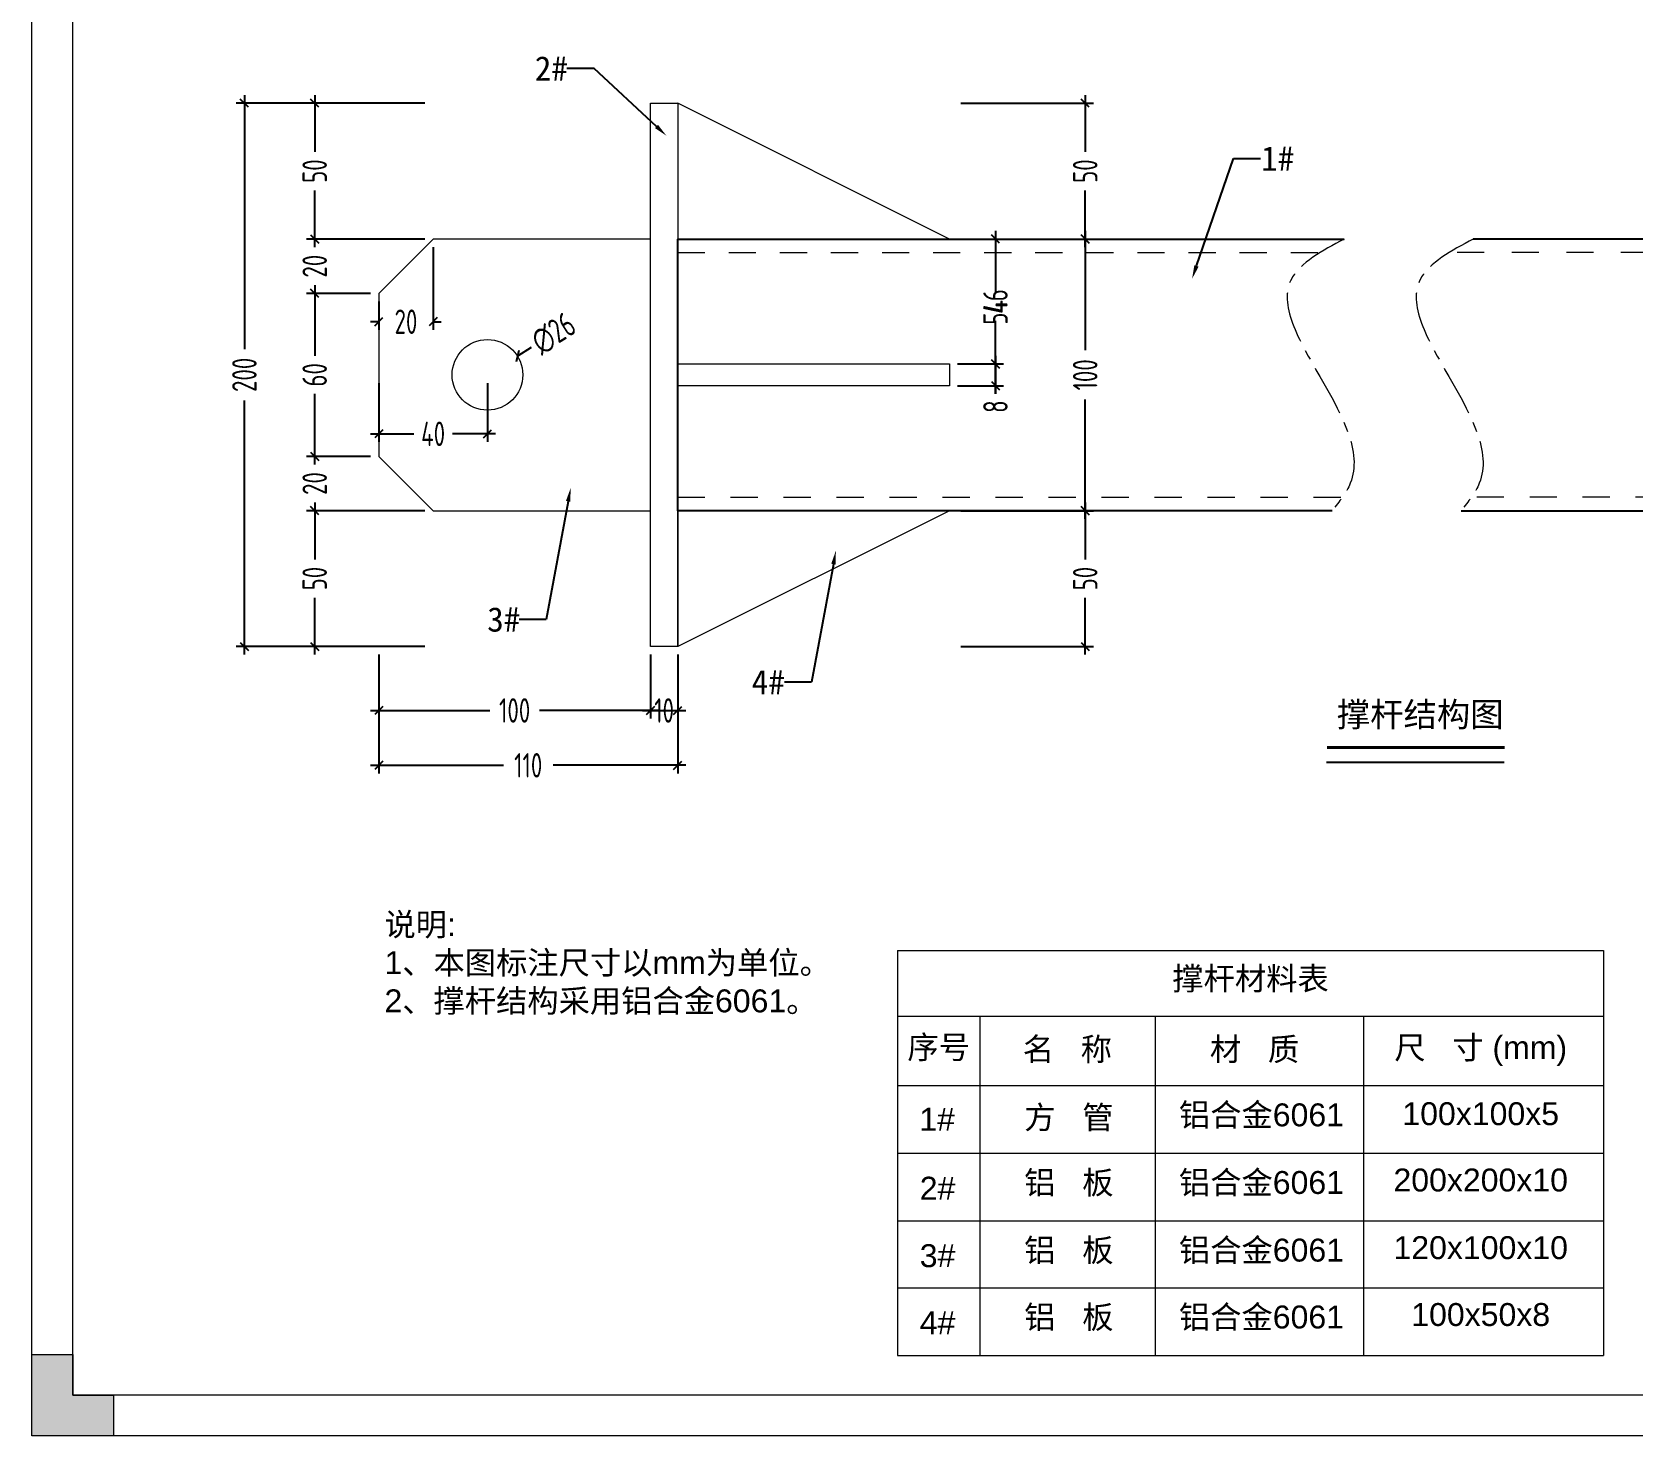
# Model space of a CAD drawing. Header units: millimetres. Extents: x 4 to 2106212, y -117026 to 198097.
# Drawn here: x 2097843 to 2098432, y 189147 to 189664 of the extents above; entities that cross this region are included whole.
import ezdxf
from ezdxf import colors
from ezdxf.entities.mleader import LeaderData, LeaderLine
from ezdxf.math import Vec2, Vec3

# ---------------------------------------------------------------- set-up
doc = ezdxf.new("R2010")
doc.units = ezdxf.units.MM
doc.linetypes.add('CENTER', pattern=[0.6, 0.375, -0.075, 0.075, -0.075])
doc.linetypes.add('CENTER2', pattern=[28.575, 19.05, -3.175, 3.175, -3.175])
for name, color, linetype, lineweight in [('加强板', 140, 'Continuous', 18), ('图框', 7, 'Continuous', 13), ('文本', 3, 'Continuous', 13), ('结构', 4, 'Continuous', 18), ('虚线', 1, 'CENTER2', 0)]:
    doc.layers.add(name, color=color, linetype=linetype, lineweight=lineweight)
doc.layers.add('标注', color=9, linetype='Continuous')
doc.layers.add('粗实线', color=7, linetype='Continuous')
doc.styles.add('Arial', font='arial.ttf')
doc.styles.add('hztxt', font='ros1.shx', dxfattribs={"width": 0.8, "bigfont": 'hztxt.shx'})
doc.dimstyles.new('DIM-3', dxfattribs={"dimscale": 3, "dimtxt": 3, "dimasz": 1, "dimexe": 1, "dimexo": 1, "dimgap": 1, "dimtad": 0, "dimdec": 1, "dimrnd": 0.0005, "dimzin": 9, "dimdsep": 46, "dimtxsty": 'hztxt', "dimblk": 'OBLIQUE', "dimcen": 0, "dimdle": 1, "dimclrd": 9, "dimclre": 9, "dimclrt": 2, "dimazin": 2, "dimtfac": 1, "dimtdec": 1, "dimtofl": 0, "dimtmove": 0, "dimatfit": 3, "dimfxl": 1, "dimarcsym": 2})

# ---------------------------------------------------------------- blocks, each defined once
blk = doc.blocks.new('GW-TK')
at = {"layer": '图框', "linetype": 'Continuous', "lineweight": 0}
h = blk.add_hatch(color=256, dxfattribs=at)
h.dxf.hatch_style = 1
h.paths.add_polyline_path([(927193.56, 464418.01), (927193.56, 464423.01), (927188.55, 464423.01), (927188.55, 464428.01), (927183.55, 464428.01), (927183.55, 464418.01)])
at = {"layer": '图框'}
for points in [[(927183.55, 464715.01), (927603.55, 464715.01), (927603.55, 464418.01), (927183.55, 464418.01)], [(927188.55, 464710.01), (927598.55, 464710.01), (927598.55, 464423.01), (927188.55, 464423.01)]]:
    blk.add_lwpolyline(points, close=True, dxfattribs=at)
at = {"layer": '图框', "linetype": 'Continuous', "lineweight": 0}
blk.add_lwpolyline([(927188.55, 464428.01), (927188.55, 464423.01), (927193.56, 464423.01), (927193.56, 464418.01), (927183.55, 464418.01), (927183.55, 464428.01)], close=True, dxfattribs=at)
blk = doc.blocks.new('_Oblique')
at = {"color": 0, "linetype": 'ByBlock', "lineweight": -2}
blk.add_line((-0.5, -0.5), (0.5, 0.5), dxfattribs=at)
blk = doc.blocks.new('*D1885')
at = {"color": 9, "lineweight": -2, "transparency": 16777216}
for p, q in [((2097947.04, 189587.93), (2097947.04, 189590.93)), ((2097987.63, 189587.93), (2097944.04, 189587.93)), ((2097967.63, 189567.93), (2097944.04, 189567.93)), ((2097947.04, 189567.93), (2097947.04, 189564.93))]:
    blk.add_line(p, q, dxfattribs=at)
at = {"layer": 'Defpoints', "color": 0, "transparency": 16777216}
for p in [(2097990.63, 189587.93), (2097947.04, 189567.93), (2097970.63, 189567.93)]:
    blk.add_point(p, dxfattribs=at)
at = {"color": 9, "lineweight": -2, "transparency": 16777216, "xscale": 3, "yscale": 3, "zscale": 3}
for p, rotation in [((2097947.04, 189587.93), 270), ((2097947.04, 189567.93), 90)]:
    blk.add_blockref('_Oblique', p, dxfattribs=dict(at, rotation=rotation))
at = {"color": 2, "transparency": 16777216, "insert": (2097947.04, 189577.93), "char_height": 9, "attachment_point": 5, "rotation": 90, "style": 'hztxt'}
blk.add_mtext('20', dxfattribs=at)
blk = doc.blocks.new('*D1886')
at = {"color": 9, "lineweight": -2, "transparency": 16777216}
for p, q in [((2097967.63, 189567.93), (2097944.04, 189567.93)), ((2097947.04, 189570.93), (2097947.04, 189544.89)), ((2097947.04, 189504.93), (2097947.04, 189530.97)), ((2097967.63, 189507.93), (2097944.04, 189507.93))]:
    blk.add_line(p, q, dxfattribs=at)
at = {"layer": 'Defpoints', "color": 0, "transparency": 16777216}
for p in [(2097970.63, 189567.93), (2097947.04, 189507.93), (2097970.63, 189507.93)]:
    blk.add_point(p, dxfattribs=at)
at = {"color": 9, "lineweight": -2, "transparency": 16777216, "xscale": 3, "yscale": 3, "zscale": 3}
for p, rotation in [((2097947.04, 189567.93), 90), ((2097947.04, 189507.93), 270)]:
    blk.add_blockref('_Oblique', p, dxfattribs=dict(at, rotation=rotation))
at = {"color": 2, "transparency": 16777216, "insert": (2097947.04, 189537.93), "char_height": 9, "attachment_point": 5, "rotation": 90, "style": 'hztxt'}
blk.add_mtext('60', dxfattribs=at)
blk = doc.blocks.new('*D1887')
at = {"color": 9, "lineweight": -2, "transparency": 16777216}
for p, q in [((2097947.04, 189507.93), (2097947.04, 189510.93)), ((2097967.63, 189507.93), (2097944.04, 189507.93)), ((2097987.63, 189487.93), (2097944.04, 189487.93)), ((2097947.04, 189487.93), (2097947.04, 189484.93))]:
    blk.add_line(p, q, dxfattribs=at)
at = {"layer": 'Defpoints', "color": 0, "transparency": 16777216}
for p in [(2097970.63, 189507.93), (2097947.04, 189487.93), (2097990.63, 189487.93)]:
    blk.add_point(p, dxfattribs=at)
at = {"color": 9, "lineweight": -2, "transparency": 16777216, "xscale": 3, "yscale": 3, "zscale": 3}
for p, rotation in [((2097947.04, 189507.93), 270), ((2097947.04, 189487.93), 90)]:
    blk.add_blockref('_Oblique', p, dxfattribs=dict(at, rotation=rotation))
at = {"color": 2, "transparency": 16777216, "insert": (2097947.04, 189497.93), "char_height": 9, "attachment_point": 5, "rotation": 90, "style": 'hztxt'}
blk.add_mtext('20', dxfattribs=at)
blk = doc.blocks.new('*D1881')
at = {"color": 9, "lineweight": -2, "transparency": 16777216}
for p, q in [((2097990.63, 189584.93), (2097990.63, 189554.5)), ((2097970.63, 189564.93), (2097970.63, 189554.5)), ((2097970.63, 189557.5), (2097967.63, 189557.5)), ((2097990.63, 189557.5), (2097993.63, 189557.5))]:
    blk.add_line(p, q, dxfattribs=at)
at = {"layer": 'Defpoints', "color": 0, "transparency": 16777216}
for p in [(2097990.63, 189587.93), (2097970.63, 189567.93), (2097990.63, 189557.5)]:
    blk.add_point(p, dxfattribs=at)
at = {"color": 9, "lineweight": -2, "transparency": 16777216, "xscale": 3, "yscale": 3, "zscale": 3}
blk.add_blockref('_Oblique', (2097970.63, 189557.5), dxfattribs=at)
at = {"color": 9, "lineweight": -2, "transparency": 16777216, "xscale": 3, "yscale": 3, "zscale": 3, "rotation": 180}
blk.add_blockref('_Oblique', (2097990.63, 189557.5), dxfattribs=at)
at = {"color": 2, "transparency": 16777216, "insert": (2097980.63, 189557.5), "char_height": 9, "attachment_point": 5, "style": 'hztxt'}
blk.add_mtext('20', dxfattribs=at)
blk = doc.blocks.new('*D1888')
at = {"color": 9, "lineweight": -2, "transparency": 16777216}
for p, q in [((2097970.63, 189534.93), (2097970.63, 189513.22)), ((2098010.63, 189534.93), (2098010.63, 189513.22)), ((2097967.63, 189516.22), (2097983.55, 189516.22)), ((2098013.63, 189516.22), (2097997.71, 189516.22))]:
    blk.add_line(p, q, dxfattribs=at)
at = {"layer": 'Defpoints', "color": 0, "transparency": 16777216}
for p in [(2097970.63, 189537.93), (2098010.63, 189537.93), (2097970.63, 189516.22)]:
    blk.add_point(p, dxfattribs=at)
at = {"color": 9, "lineweight": -2, "transparency": 16777216, "xscale": 3, "yscale": 3, "zscale": 3, "rotation": 180}
blk.add_blockref('_Oblique', (2097970.63, 189516.22), dxfattribs=at)
at = {"color": 9, "lineweight": -2, "transparency": 16777216, "xscale": 3, "yscale": 3, "zscale": 3}
blk.add_blockref('_Oblique', (2098010.63, 189516.22), dxfattribs=at)
at = {"color": 2, "transparency": 16777216, "insert": (2097990.63, 189516.22), "char_height": 9, "attachment_point": 5, "style": 'hztxt'}
blk.add_mtext('40', dxfattribs=at)
blk = doc.blocks.new('*D1882')
at = {"color": 9, "lineweight": -2, "transparency": 16777216}
for p, q in [((2097987.63, 189637.93), (2097944.04, 189637.93)), ((2097947.04, 189640.93), (2097947.04, 189620.01)), ((2097947.04, 189584.93), (2097947.04, 189605.85)), ((2097987.63, 189587.93), (2097944.04, 189587.93))]:
    blk.add_line(p, q, dxfattribs=at)
at = {"layer": 'Defpoints', "color": 0, "transparency": 16777216}
for p in [(2097947.04, 189637.93), (2097990.63, 189637.93), (2097990.63, 189587.93)]:
    blk.add_point(p, dxfattribs=at)
at = {"color": 9, "lineweight": -2, "transparency": 16777216, "xscale": 3, "yscale": 3, "zscale": 3}
for p, rotation in [((2097947.04, 189637.93), 90), ((2097947.04, 189587.93), 270)]:
    blk.add_blockref('_Oblique', p, dxfattribs=dict(at, rotation=rotation))
at = {"color": 2, "transparency": 16777216, "insert": (2097947.04, 189612.93), "char_height": 9, "attachment_point": 5, "rotation": 90, "style": 'hztxt'}
blk.add_mtext('50', dxfattribs=at)
blk = doc.blocks.new('*D1883')
at = {"color": 9, "lineweight": -2, "transparency": 16777216}
for p, q in [((2097947.04, 189490.93), (2097947.04, 189470.01)), ((2097987.63, 189487.93), (2097944.04, 189487.93)), ((2097947.04, 189434.93), (2097947.04, 189455.85)), ((2097987.63, 189437.93), (2097944.04, 189437.93))]:
    blk.add_line(p, q, dxfattribs=at)
at = {"layer": 'Defpoints', "color": 0, "transparency": 16777216}
for p in [(2097990.63, 189487.93), (2097947.04, 189437.93), (2097990.63, 189437.93)]:
    blk.add_point(p, dxfattribs=at)
at = {"color": 9, "lineweight": -2, "transparency": 16777216, "xscale": 3, "yscale": 3, "zscale": 3}
for p, rotation in [((2097947.04, 189487.93), 90), ((2097947.04, 189437.93), 270)]:
    blk.add_blockref('_Oblique', p, dxfattribs=dict(at, rotation=rotation))
at = {"color": 2, "transparency": 16777216, "insert": (2097947.04, 189462.93), "char_height": 9, "attachment_point": 5, "rotation": 90, "style": 'hztxt'}
blk.add_mtext('50', dxfattribs=at)
blk = doc.blocks.new('*D1889')
at = {"color": 9, "lineweight": -2, "transparency": 16777216}
blk.add_line((2098026.72, 189548.02), (2098021.64, 189544.84), dxfattribs=at)
at = {"layer": 'Defpoints', "color": 0, "transparency": 16777216}
for p in [(2098021.64, 189544.84), (2097999.61, 189531.02)]:
    blk.add_point(p, dxfattribs=at)
at = {"color": 9, "lineweight": -2, "transparency": 16777216, "xscale": 3, "yscale": 3, "zscale": 3, "rotation": 212.0904149654904}
blk.add_blockref('_Oblique', (2098021.64, 189544.84), dxfattribs=at)
at = {"color": 2, "transparency": 16777216, "insert": (2098034.96, 189553.19), "char_height": 9, "attachment_point": 5, "rotation": 32.09041, "style": 'hztxt'}
blk.add_mtext('∅26', dxfattribs=at)
blk = doc.blocks.new('*D1884')
at = {"color": 9, "lineweight": -2, "transparency": 16777216}
for p, q in [((2097987.63, 189637.93), (2097918.17, 189637.93)), ((2097921.17, 189640.93), (2097921.17, 189547.41)), ((2097921.17, 189434.93), (2097921.17, 189528.45)), ((2097987.63, 189437.93), (2097918.17, 189437.93))]:
    blk.add_line(p, q, dxfattribs=at)
at = {"layer": 'Defpoints', "color": 0, "transparency": 16777216}
for p in [(2097990.63, 189637.93), (2097921.17, 189437.93), (2097990.63, 189437.93)]:
    blk.add_point(p, dxfattribs=at)
at = {"color": 9, "lineweight": -2, "transparency": 16777216, "xscale": 3, "yscale": 3, "zscale": 3}
for p, rotation in [((2097921.17, 189637.93), 90), ((2097921.17, 189437.93), 270)]:
    blk.add_blockref('_Oblique', p, dxfattribs=dict(at, rotation=rotation))
at = {"color": 2, "transparency": 16777216, "insert": (2097921.17, 189537.93), "char_height": 9, "attachment_point": 5, "rotation": 90, "style": 'hztxt'}
blk.add_mtext('200', dxfattribs=at)
blk = doc.blocks.new('*D1903')
at = {"color": 9, "lineweight": -2, "transparency": 16777216}
for p, q in [((2098184.77, 189637.93), (2098233.61, 189637.93)), ((2098230.61, 189640.93), (2098230.61, 189620.01)), ((2098230.61, 189584.93), (2098230.61, 189605.85)), ((2098184.77, 189587.93), (2098233.61, 189587.93))]:
    blk.add_line(p, q, dxfattribs=at)
at = {"layer": 'Defpoints', "color": 0, "transparency": 16777216}
for p in [(2098181.77, 189637.93), (2098230.61, 189637.93), (2098181.77, 189587.93)]:
    blk.add_point(p, dxfattribs=at)
at = {"color": 9, "lineweight": -2, "transparency": 16777216, "xscale": 3, "yscale": 3, "zscale": 3}
for p, rotation in [((2098230.61, 189637.93), 90), ((2098230.61, 189587.93), 270)]:
    blk.add_blockref('_Oblique', p, dxfattribs=dict(at, rotation=rotation))
at = {"color": 2, "transparency": 16777216, "insert": (2098230.61, 189612.93), "char_height": 9, "attachment_point": 5, "rotation": 90, "style": 'hztxt'}
blk.add_mtext('50', dxfattribs=at)
blk = doc.blocks.new('*D1904')
at = {"color": 9, "lineweight": -2, "transparency": 16777216}
for p, q in [((2098230.61, 189590.93), (2098230.61, 189547.05)), ((2098184.77, 189587.93), (2098233.61, 189587.93)), ((2098230.61, 189484.93), (2098230.61, 189528.81)), ((2098184.77, 189487.93), (2098233.61, 189487.93))]:
    blk.add_line(p, q, dxfattribs=at)
at = {"layer": 'Defpoints', "color": 0, "transparency": 16777216}
for p in [(2098181.77, 189587.93), (2098181.77, 189487.93), (2098230.61, 189487.93)]:
    blk.add_point(p, dxfattribs=at)
at = {"color": 9, "lineweight": -2, "transparency": 16777216, "xscale": 3, "yscale": 3, "zscale": 3}
for p, rotation in [((2098230.61, 189587.93), 90), ((2098230.61, 189487.93), 270)]:
    blk.add_blockref('_Oblique', p, dxfattribs=dict(at, rotation=rotation))
at = {"color": 2, "transparency": 16777216, "insert": (2098230.61, 189537.93), "char_height": 9, "attachment_point": 5, "rotation": 90, "style": 'hztxt'}
blk.add_mtext('100', dxfattribs=at)
blk = doc.blocks.new('*D1905')
at = {"color": 9, "lineweight": -2, "transparency": 16777216}
for p, q in [((2098230.61, 189490.93), (2098230.61, 189470.01)), ((2098184.77, 189487.93), (2098233.61, 189487.93)), ((2098230.61, 189434.93), (2098230.61, 189455.85)), ((2098184.77, 189437.93), (2098233.61, 189437.93))]:
    blk.add_line(p, q, dxfattribs=at)
at = {"layer": 'Defpoints', "color": 0, "transparency": 16777216}
for p in [(2098181.77, 189487.93), (2098181.77, 189437.93), (2098230.61, 189437.93)]:
    blk.add_point(p, dxfattribs=at)
at = {"color": 9, "lineweight": -2, "transparency": 16777216, "xscale": 3, "yscale": 3, "zscale": 3}
for p, rotation in [((2098230.61, 189487.93), 90), ((2098230.61, 189437.93), 270)]:
    blk.add_blockref('_Oblique', p, dxfattribs=dict(at, rotation=rotation))
at = {"color": 2, "transparency": 16777216, "insert": (2098230.61, 189462.93), "char_height": 9, "attachment_point": 5, "rotation": 90, "style": 'hztxt'}
blk.add_mtext('50', dxfattribs=at)
blk = doc.blocks.new('*U1899')
at = {"layer": '虚线', "color": 252}
blk.add_lwpolyline([(0, -5), (0, 5)], dxfattribs=at)
blk = doc.blocks.new('*U1900')
at = {"color": 0, "linetype": 'ByBlock', "lineweight": -2, "transparency": 16777216}
for p in [(0, 225.6), (0, 206.8), (0, 188), (0, 169.2), (0, 150.4), (0, 131.6), (0, 112.8), (0, 94), (0, 75.2), (0, 56.4), (0, 37.6), (0, 18.8), (0, 0)]:
    blk.add_blockref('*U1899', p, dxfattribs=at)
blk = doc.blocks.new('*U1901')
at = {"layer": '虚线', "color": 252}
blk.add_lwpolyline([(0, -5), (0, 5)], dxfattribs=at)
blk = doc.blocks.new('*U1902')
at = {"color": 0, "linetype": 'ByBlock', "lineweight": -2, "transparency": 16777216}
for p in [(0, 234), (0, 214.5), (0, 195), (0, 175.5), (0, 156), (0, 136.5), (0, 117), (0, 97.5), (0, 78), (0, 58.5), (0, 39), (0, 19.5), (0, 0)]:
    blk.add_blockref('*U1901', p, dxfattribs=at)
blk = doc.blocks.new('*D1906')
at = {"color": 9, "lineweight": -2, "transparency": 16777216}
for p, q in [((2098197.57, 189590.93), (2098197.57, 189572.01)), ((2098183.63, 189587.93), (2098200.57, 189587.93)), ((2098197.57, 189538.93), (2098197.57, 189557.85)), ((2098183.63, 189541.93), (2098200.57, 189541.93))]:
    blk.add_line(p, q, dxfattribs=at)
at = {"layer": 'Defpoints', "color": 0, "transparency": 16777216}
for p in [(2098180.63, 189587.93), (2098197.57, 189587.93), (2098180.63, 189541.93)]:
    blk.add_point(p, dxfattribs=at)
at = {"color": 9, "lineweight": -2, "transparency": 16777216, "xscale": 3, "yscale": 3, "zscale": 3}
for p, rotation in [((2098197.57, 189587.93), 90), ((2098197.57, 189541.93), 270)]:
    blk.add_blockref('_Oblique', p, dxfattribs=dict(at, rotation=rotation))
at = {"color": 2, "transparency": 16777216, "insert": (2098197.57, 189564.93), "char_height": 9, "attachment_point": 5, "rotation": 90, "style": 'hztxt'}
blk.add_mtext('46', dxfattribs=at)
blk = doc.blocks.new('*D1907')
at = {"color": 9, "lineweight": -2, "transparency": 16777216}
for p, q in [((2098197.57, 189544.93), (2098197.57, 189533.93)), ((2098183.63, 189541.93), (2098200.57, 189541.93)), ((2098183.63, 189533.93), (2098200.57, 189533.93)), ((2098197.57, 189533.93), (2098197.57, 189530.93))]:
    blk.add_line(p, q, dxfattribs=at)
at = {"layer": 'Defpoints', "color": 0, "transparency": 16777216}
for p in [(2098180.63, 189541.93), (2098180.63, 189533.93), (2098197.57, 189533.93)]:
    blk.add_point(p, dxfattribs=at)
at = {"color": 9, "lineweight": -2, "transparency": 16777216, "xscale": 3, "yscale": 3, "zscale": 3}
for p, rotation in [((2098197.57, 189541.93), 90), ((2098197.57, 189533.93), 270)]:
    blk.add_blockref('_Oblique', p, dxfattribs=dict(at, rotation=rotation))
at = {"color": 2, "transparency": 16777216, "insert": (2098197.57, 189526.25), "char_height": 9, "attachment_point": 5, "rotation": 90, "style": 'hztxt'}
blk.add_mtext('8', dxfattribs=at)
blk = doc.blocks.new('*D1908')
at = {"color": 9, "lineweight": -2, "transparency": 16777216}
for p, q in [((2098197.57, 189590.93), (2098197.57, 189568.13)), ((2098083.63, 189587.93), (2098200.57, 189587.93)), ((2098197.57, 189530.93), (2098197.57, 189553.73)), ((2098183.63, 189533.93), (2098200.57, 189533.93))]:
    blk.add_line(p, q, dxfattribs=at)
at = {"layer": 'Defpoints', "color": 0, "transparency": 16777216}
for p in [(2098080.63, 189587.93), (2098197.57, 189587.93), (2098180.63, 189533.93)]:
    blk.add_point(p, dxfattribs=at)
at = {"color": 9, "lineweight": -2, "transparency": 16777216, "xscale": 3, "yscale": 3, "zscale": 3}
for p, rotation in [((2098197.57, 189587.93), 90), ((2098197.57, 189533.93), 270)]:
    blk.add_blockref('_Oblique', p, dxfattribs=dict(at, rotation=rotation))
at = {"color": 2, "transparency": 16777216, "insert": (2098197.57, 189560.93), "char_height": 9, "attachment_point": 5, "rotation": 90, "style": 'hztxt'}
blk.add_mtext('54', dxfattribs=at)
blk = doc.blocks.new('*U1915')
at = {"layer": '虚线', "color": 252}
blk.add_lwpolyline([(0, -5), (0, 5)], dxfattribs=at)
blk = doc.blocks.new('*U1916')
at = {"color": 0, "linetype": 'ByBlock', "lineweight": -2, "transparency": 16777216}
for p in [(0, 241.2), (0, 221.1), (0, 201), (0, 180.9), (0, 160.8), (0, 140.7), (0, 120.6), (0, 100.5), (0, 80.4), (0, 60.3), (0, 40.2), (0, 20.1), (0, 0)]:
    blk.add_blockref('*U1915', p, dxfattribs=at)
blk = doc.blocks.new('*U1913')
at = {"layer": '虚线', "color": 252}
blk.add_lwpolyline([(0, -5), (0, 5)], dxfattribs=at)
blk = doc.blocks.new('*U1914')
at = {"color": 0, "linetype": 'ByBlock', "lineweight": -2, "transparency": 16777216}
for p in [(0, 234), (0, 214.5), (0, 195), (0, 175.5), (0, 156), (0, 136.5), (0, 117), (0, 97.5), (0, 78), (0, 58.5), (0, 39), (0, 19.5), (0, 0)]:
    blk.add_blockref('*U1913', p, dxfattribs=at)
blk = doc.blocks.new('*D1963')
at = {"color": 9, "lineweight": -2, "transparency": 16777216}
for p, q in [((2097970.63, 189434.93), (2097970.63, 189411.39)), ((2098070.63, 189434.93), (2098070.63, 189411.39)), ((2097967.63, 189414.39), (2098011.51, 189414.39)), ((2098073.63, 189414.39), (2098029.75, 189414.39))]:
    blk.add_line(p, q, dxfattribs=at)
at = {"layer": 'Defpoints', "color": 0, "transparency": 16777216}
for p in [(2097970.63, 189437.93), (2098070.63, 189437.93), (2098070.63, 189414.39)]:
    blk.add_point(p, dxfattribs=at)
at = {"color": 9, "lineweight": -2, "transparency": 16777216, "xscale": 3, "yscale": 3, "zscale": 3, "rotation": 180}
blk.add_blockref('_Oblique', (2097970.63, 189414.39), dxfattribs=at)
at = {"color": 9, "lineweight": -2, "transparency": 16777216, "xscale": 3, "yscale": 3, "zscale": 3}
blk.add_blockref('_Oblique', (2098070.63, 189414.39), dxfattribs=at)
at = {"color": 2, "transparency": 16777216, "insert": (2098020.63, 189414.39), "char_height": 9, "attachment_point": 5, "style": 'hztxt'}
blk.add_mtext('100', dxfattribs=at)
blk = doc.blocks.new('*D1962')
at = {"color": 9, "lineweight": -2, "transparency": 16777216}
for p, q in [((2098070.63, 189434.93), (2098070.63, 189411.39)), ((2098080.63, 189434.93), (2098080.63, 189411.39)), ((2098067.63, 189414.39), (2098083.63, 189414.39))]:
    blk.add_line(p, q, dxfattribs=at)
at = {"layer": 'Defpoints', "color": 0, "transparency": 16777216}
for p in [(2098070.63, 189437.93), (2098080.63, 189437.93), (2098080.63, 189414.39)]:
    blk.add_point(p, dxfattribs=at)
at = {"color": 9, "lineweight": -2, "transparency": 16777216, "xscale": 3, "yscale": 3, "zscale": 3, "rotation": 180}
blk.add_blockref('_Oblique', (2098070.63, 189414.39), dxfattribs=at)
at = {"color": 9, "lineweight": -2, "transparency": 16777216, "xscale": 3, "yscale": 3, "zscale": 3}
blk.add_blockref('_Oblique', (2098080.63, 189414.39), dxfattribs=at)
at = {"color": 2, "transparency": 16777216, "insert": (2098075.63, 189414.39), "char_height": 9, "attachment_point": 5, "style": 'hztxt'}
blk.add_mtext('10', dxfattribs=at)
blk = doc.blocks.new('*D1961')
at = {"color": 9, "lineweight": -2, "transparency": 16777216}
for p, q in [((2097970.63, 189434.93), (2097970.63, 189391.2)), ((2098080.63, 189434.93), (2098080.63, 189391.2)), ((2097967.63, 189394.2), (2098016.51, 189394.2)), ((2098083.63, 189394.2), (2098034.75, 189394.2))]:
    blk.add_line(p, q, dxfattribs=at)
at = {"layer": 'Defpoints', "color": 0, "transparency": 16777216}
for p in [(2097970.63, 189437.93), (2098080.63, 189437.93), (2097970.63, 189394.2)]:
    blk.add_point(p, dxfattribs=at)
at = {"color": 9, "lineweight": -2, "transparency": 16777216, "xscale": 3, "yscale": 3, "zscale": 3, "rotation": 180}
blk.add_blockref('_Oblique', (2097970.63, 189394.2), dxfattribs=at)
at = {"color": 9, "lineweight": -2, "transparency": 16777216, "xscale": 3, "yscale": 3, "zscale": 3}
blk.add_blockref('_Oblique', (2098080.63, 189394.2), dxfattribs=at)
at = {"color": 2, "transparency": 16777216, "insert": (2098025.63, 189394.2), "char_height": 9, "attachment_point": 5, "style": 'hztxt'}
blk.add_mtext('110', dxfattribs=at)

msp = doc.modelspace()

# ---------------------------------------------------------------- linework, layer by layer
msp.add_line((2098319.4125, 189395.383), (2098384.8175, 189395.383))
at = {"const_width": 1.125}
msp.add_lwpolyline([(2098319.5878, 189400.7273), (2098384.9995, 189400.7273)], dxfattribs=at)
at = {"layer": '加强板', "color": 3}
for points in [[(2098080.6261, 189637.9307), (2098080.6261, 189587.9307), (2098180.6261, 189587.9307), (2098080.6261, 189637.9307)], [(2098080.6261, 189541.9307), (2098180.6261, 189541.9307), (2098180.6261, 189533.9307), (2098080.6261, 189533.9307)], [(2098080.6261, 189437.9307), (2098080.6261, 189487.9307), (2098180.6261, 189487.9307), (2098080.6261, 189437.9307)]]:
    msp.add_lwpolyline(points, dxfattribs=at)
msp.add_lwpolyline([(2097990.6261, 189587.9307), (2097970.6261, 189567.9307), (2097970.6261, 189507.9307), (2097990.6261, 189487.9307), (2098070.6261, 189487.9307), (2098070.6261, 189587.9307)], close=True, dxfattribs=at)
msp.add_circle((2098010.6261, 189537.9307), 13, dxfattribs=at)
at = {"layer": '文本'}
for p, q in [((2098161.5081, 189326.0691), (2098161.5081, 189176.9679)), ((2098161.5081, 189326.0691), (2098421.3849, 189326.0691)), ((2098421.3849, 189326.0691), (2098421.3849, 189176.9679)), ((2098161.5081, 189301.8642), (2098421.3849, 189301.8642)), ((2098191.8002, 189301.8642), (2098191.8002, 189176.9679)), ((2098256.3838, 189301.8642), (2098256.3838, 189176.9679)), ((2098332.9813, 189301.8642), (2098332.9813, 189176.9679)), ((2098421.3849, 189301.8642), (2098421.3849, 189226.4832)), ((2098161.5081, 189276.2762), (2098421.3849, 189276.2762)), ((2098161.5081, 189251.3797), (2098421.3849, 189251.3797)), ((2098161.5081, 189226.4832), (2098421.3849, 189226.4832)), ((2098161.5081, 189201.8643), (2098421.3849, 189201.8643)), ((2098161.5081, 189176.9679), (2098421.3849, 189176.9679))]:
    msp.add_line(p, q, dxfattribs=at)
at = {"layer": '粗实线', "color": 4}
for points in [[(2098321.4462, 189487.9306), (2098080.6261, 189487.9307), (2098080.6261, 189587.9307), (2098325.9052, 189587.9306)], [(2098368.9324, 189487.9307), (2098618.6705, 189487.9307), (2098618.6705, 189587.9307), (2098373.3914, 189587.9307)]]:
    msp.add_lwpolyline(points, dxfattribs=at)
at = {"layer": '结构', "color": 6}
msp.add_lwpolyline([(2098070.6261, 189437.9307), (2098070.6261, 189637.9307), (2098080.6261, 189637.9307), (2098080.6261, 189437.9307), (2098070.6261, 189437.9307)], dxfattribs=at)
at = {"layer": '虚线', "color": 1, "linetype": 'CENTER', "ltscale": 50}
for points in [[(2098325.9052, 189587.9306), (2098306.5857, 189573.4201), (2098328.1597, 189498.0318), (2098321.4462, 189487.9306)], [(2098373.3914, 189587.9307), (2098354.0719, 189573.4201), (2098375.6458, 189498.0318), (2098368.9324, 189487.9307)]]:
    msp.add_spline(points, degree=3, dxfattribs=at)

# ---------------------------------------------------------------- block references
at = {"color": 252, "xscale": -1}
for name, p, rotation in [('*U1900', (2098085.6261, 189582.9307), 270), ('*U1914', (2098613.6705, 189492.9307), 90)]:
    msp.add_blockref(name, p, dxfattribs=dict(at, rotation=rotation))
at = {"color": 252}
for name, p, rotation in [('*U1916', (2098613.6705, 189582.9307), 90.00000000000001), ('*U1902', (2098085.6261, 189492.9307), 270)]:
    msp.add_blockref(name, p, dxfattribs=dict(at, rotation=rotation))
at = {"layer": '文本', "xscale": 3, "yscale": 3, "zscale": 3}
msp.add_blockref('GW-TK', (-683707.642, -1204106.72), dxfattribs=at)

# ---------------------------------------------------------------- texts
at = {"layer": '文本', "style": 'Arial'}
for p in [(2098265.102, 189261.3072), (2098265.102, 189236.4107), (2098265.102, 189211.5143), (2098265.102, 189186.8954)]:
    msp.add_text('铝合金6061', height=8.4375, dxfattribs=at).set_placement(p)
at = {"layer": '文本', "color": 6, "insert": (2098323.2106, 189417.4278), "char_height": 9, "attachment_point": 1, "style": 'Arial'}
msp.add_mtext_dynamic_manual_height_columns('撑杆结构图', width=164.493338, gutter_width=1.4062, heights=[0], dxfattribs=at)
at = {"layer": '文本', "insert": (2097972.7143, 189339.8388), "char_height": 8.4375, "attachment_point": 1, "style": 'Arial'}
msp.add_mtext_dynamic_manual_height_columns('{\\fSimSun|b0|i0|c134|p2;说明}:\\P1{\\fSimSun|b0|i0|c134|p2;、本图标注尺寸以}mm{\\fSimSun|b0|i0|c134|p2;为单位。\\P}2{\\fSimSun|b0|i0|c134|p2;、撑杆结构采用铝合金}6061{\\fSimSun|b0|i0|c134|p2;。}', width=185.334977, gutter_width=12.5, heights=[0], dxfattribs=at)
at = {"layer": '文本', "char_height": 8.4375, "attachment_point": 5, "style": 'Arial'}
for s, insert in [('撑杆材料表', (2098291.4406, 189315.2426)), ('序号', (2098176.6873, 189289.9487)), ('名   称', (2098224.0431, 189289.2341)), ('材   质', (2098292.9053, 189289.2341)), ('尺   寸 (mm)', (2098376.1526, 189289.0501)), ('1#', (2098176.1102, 189263.9152)), ('方   管', (2098224.5891, 189264.1224)), ('100x100x5', (2098376.1526, 189265.8893)), ('铝   板', (2098224.5891, 189240.1247)), ('200x200x10', (2098376.1526, 189241.4774)), ('2#', (2098176.2608, 189238.5238)), ('铝   板', (2098224.5891, 189215.2283)), ('120x100x10', (2098376.1526, 189216.5809)), ('3#', (2098176.2608, 189213.6274)), ('铝   板', (2098224.5891, 189190.6094)), ('100x50x8', (2098376.1526, 189191.962)), ('4#', (2098176.2608, 189189.0084))]:
    msp.add_mtext(s, dxfattribs=dict(at, insert=insert))

# ---------------------------------------------------------------- dimensions: what is measured, and where the dimension line sits
for base, p1, p2, angle, picture, middle in [((2097921.1693, 189437.9307), (2097990.6261, 189637.9307), (2097990.6261, 189437.9307), 90, '*D1884', (2097921.1693, 189537.9307)), ((2097947.0437, 189637.9307), (2097990.6261, 189587.9307), (2097990.6261, 189637.9307), 90, '*D1882', (2097947.0437, 189612.9307)), ((2098230.6139, 189637.9307), (2098181.7678, 189587.9307), (2098181.7678, 189637.9307), 90, '*D1903', (2098230.6139, 189612.9307)), ((2097947.0437, 189567.9307), (2097990.6261, 189587.9307), (2097970.6261, 189567.9307), 90, '*D1885', (2097947.0437, 189577.9307)), ((2098197.5737, 189587.9307), (2098180.6261, 189533.9307), (2098080.6261, 189587.9307), 90, '*D1908', (2098197.5737, 189560.9307)), ((2098197.5737, 189587.9307), (2098180.6261, 189541.9307), (2098180.6261, 189587.9307), 90, '*D1906', (2098197.5737, 189564.9307)), ((2098230.6139, 189487.9307), (2098181.7678, 189587.9307), (2098181.7678, 189487.9307), 90, '*D1904', (2098230.6139, 189537.9307)), ((2097990.6261, 189557.5001), (2097970.6261, 189567.9307), (2097990.6261, 189587.9307), 180, '*D1881', (2097980.6261, 189557.5001)), ((2097947.0437, 189507.9307), (2097970.6261, 189567.9307), (2097970.6261, 189507.9307), 90, '*D1886', (2097947.0437, 189537.9307)), ((2098197.5737, 189533.9307), (2098180.6261, 189541.9307), (2098180.6261, 189533.9307), 90, '*D1907', (2098197.5737, 189526.2507)), ((2097970.6261, 189516.2161), (2098010.6261, 189537.9307), (2097970.6261, 189537.9307), 180, '*D1888', (2097990.6261, 189516.2161)), ((2097947.0437, 189487.9307), (2097970.6261, 189507.9307), (2097990.6261, 189487.9307), 90, '*D1887', (2097947.0437, 189497.9307)), ((2097947.0437, 189437.9307), (2097990.6261, 189487.9307), (2097990.6261, 189437.9307), 90, '*D1883', (2097947.0437, 189462.9307)), ((2098230.6139, 189437.9307), (2098181.7678, 189487.9307), (2098181.7678, 189437.9307), 90, '*D1905', (2098230.6139, 189462.9307))]:
    dim = msp.add_linear_dim(base=base, p1=p1, p2=p2, angle=angle, dimstyle='DIM-3')
    dim.commit()
    dim.dimension.update_dxf_attribs({"geometry": picture, "text_midpoint": middle})
dim = msp.add_diameter_dim_2p(p1=(2097999.6123, 189531.0243), p2=(2098021.6398, 189544.837), dimstyle='DIM-3')
dim.commit()
dim.dimension.update_dxf_attribs({"geometry": '*D1889', "text_midpoint": (2098034.958, 189553.1884)})
for base, p1, p2, picture, middle in [((2098070.6261, 189414.3926), (2097970.6261, 189437.9307), (2098070.6261, 189437.9307), '*D1963', (2098020.6261, 189414.3926)), ((2097970.6261, 189394.199), (2098080.6261, 189437.9307), (2097970.6261, 189437.9307), '*D1961', (2098025.6261, 189394.199))]:
    dim = msp.add_linear_dim(base=base, p1=p1, p2=p2, dimstyle='DIM-3')
    dim.commit()
    dim.dimension.update_dxf_attribs({"geometry": picture, "text_midpoint": middle})
dim = msp.add_linear_dim(base=(2098080.6261, 189414.3926), p1=(2098070.6261, 189437.9307), p2=(2098080.6261, 189437.9307), dimstyle='DIM-3')
dim.commit()
dim.dimension.update_dxf_attribs({"geometry": '*D1962', "text_midpoint": (2098075.6261, 189414.3926), "dimtype": 160})

# ---------------------------------------------------------------- leaders
at = {"layer": '标注', "color": 6}
ml = msp.add_multileader_mtext('Standard', dxfattribs=at)
ml.set_content('{\\fSimSun|b0|i0|c134|p2;2#}', color=6, style='Arial')
ml.set_leader_properties(color=9)
ml.build(insert=Vec2(0, 0))
ml.multileader.update_dxf_attribs({"dogleg_length": 100, "arrow_head_size": 5})
ctx = ml.context
ctx.base_point, ctx.char_height, ctx.arrow_head_size, ctx.landing_gap_size, ctx.plane_origin = Vec3(2098027.8414, 189650.7272), 9, 5, 0.2, Vec3(2097943.976, 320677.4055)
notes = []
notes.append((ctx, [(1, (1, 1, 0), (2098049.8914, 189650.7272), (-1, 0), 10, [(0, [(2098076.4808, 189625.9531)], 0, [])])]))
ctx.mtext.insert, ctx.mtext.width, ctx.mtext.defined_height, ctx.mtext.flow_direction = Vec3(2098028.0414, 189655.2272), 100, 36.9267, 5
ml = msp.add_multileader_mtext('Standard', dxfattribs=at)
ml.set_content('{\\fSimSun|b0|i0|c134|p2;1#}', color=6, style='Arial')
ml.set_leader_properties(color=9)
ml.build(insert=Vec2(0, 0))
ml.multileader.update_dxf_attribs({"dogleg_length": 100, "arrow_head_size": 5})
ctx = ml.context
ctx.base_point, ctx.char_height, ctx.arrow_head_size, ctx.landing_gap_size, ctx.plane_origin = Vec3(2098295.1413, 189617.5833), 9, 5, 0.2, Vec3(2098264.8703, 320668.3236)
notes.append((ctx, [(0, (1, 1, 0), (2098285.1413, 189617.5833), (1, 0), 10, [(0, [(2098269.9233, 189573.2741)], 0, [])])]))
ctx.mtext.insert, ctx.mtext.width, ctx.mtext.defined_height, ctx.mtext.flow_direction = Vec3(2098295.3413, 189622.0833), 100, 36.9267, 5
ml = msp.add_multileader_mtext('Standard', dxfattribs=at)
ml.set_content('{\\fSimSun|b0|i0|c134|p2;3#}', color=6, style='Arial')
ml.set_leader_properties(color=9)
ml.build(insert=Vec2(0, 0))
ml.multileader.update_dxf_attribs({"dogleg_length": 100, "arrow_head_size": 5})
ctx = ml.context
ctx.base_point, ctx.char_height, ctx.arrow_head_size, ctx.landing_gap_size, ctx.plane_origin = Vec3(2098010.3155, 189447.9077), 9, 5, 0.2, Vec3(2097951.1543, 320469.0783)
notes.append((ctx, [(1, (1, 1, 0), (2098032.2655, 189447.9077), (-1, 0), 10, [(0, [(2098041.2299, 189496.263)], 0, [])])]))
ctx.mtext.insert, ctx.mtext.width, ctx.mtext.defined_height, ctx.mtext.flow_direction = Vec3(2098010.5155, 189452.4077), 100, 36.9267, 5
ml = msp.add_multileader_mtext('Standard', dxfattribs=at)
ml.set_content('{\\fSimSun|b0|i0|c134|p2;4#}', color=6, style='Arial')
ml.set_leader_properties(color=9)
ml.build(insert=Vec2(0, 0))
ml.multileader.update_dxf_attribs({"dogleg_length": 100, "arrow_head_size": 5})
ctx = ml.context
ctx.base_point, ctx.char_height, ctx.arrow_head_size, ctx.landing_gap_size, ctx.plane_origin = Vec3(2098107.6365, 189424.8186), 9, 5, 0.2, Vec3(2098048.7753, 320445.9892)
notes.append((ctx, [(1, (1, 1, 0), (2098129.8865, 189424.8186), (-1, 0), 10, [(0, [(2098138.8509, 189473.1739)], 0, [])])]))
ctx.mtext.insert, ctx.mtext.width, ctx.mtext.defined_height, ctx.mtext.flow_direction = Vec3(2098107.8365, 189429.3186), 100, 36.9267, 5
for ctx, leaders in notes:
    for number, flags, end, landing, length, lines in leaders:
        leader = LeaderData()
        leader.index, (leader.has_last_leader_line, leader.has_dogleg_vector, leader.attachment_direction) = number, flags
        leader.last_leader_point, leader.dogleg_vector, leader.dogleg_length = Vec3(end), Vec3(landing), length
        for number, points, colour, breaks in lines:
            line = LeaderLine()
            line.index, line.vertices, line.color, line.breaks = number, Vec3.list(points), colors.encode_raw_color(colour), breaks
            leader.lines.append(line)
        ctx.leaders.append(leader)

doc.saveas('drawing.dxf')
